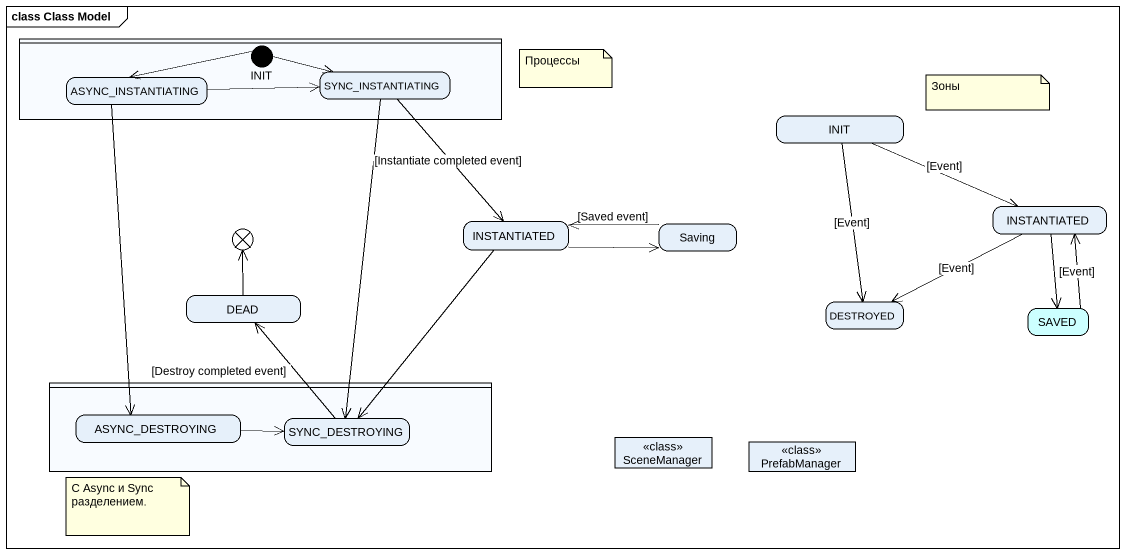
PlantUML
@startuml
mainframe class Class Model
hide empty description
state " " as lane1 <<partition>> {
  state ASYNC_INSTANTIATING
  state INIT <<start>>
  state SYNC_INSTANTIATING
}
state "INIT" as INIT_2
state INSTANTIATED
state Saving
state "INSTANTIATED" as INSTANTIATED_2
state exit1 <<choice>>
state DEAD
state DESTROYED
state SAVED #CCFFFF
state " " as lane2 <<partition>> {
  state ASYNC_DESTROYING
  state SYNC_DESTROYING
}
state SceneManager <<class>>
state PrefabManager <<class>>
ASYNC_INSTANTIATING -right-> SYNC_INSTANTIATING
ASYNC_INSTANTIATING --> ASYNC_DESTROYING
INIT -left-> ASYNC_INSTANTIATING
INIT -right-> SYNC_INSTANTIATING
SYNC_INSTANTIATING --> INSTANTIATED : [Instantiate completed event]
SYNC_INSTANTIATING --> SYNC_DESTROYING
INIT_2 -right-> INSTANTIATED_2 : [Event]
INIT_2 --> DESTROYED : [Event]
INSTANTIATED -right-> Saving
INSTANTIATED --> SYNC_DESTROYING
Saving -left-> INSTANTIATED : [Saved event]
INSTANTIATED_2 -left-> DESTROYED : [Event]
INSTANTIATED_2 --> SAVED
DEAD -up-> exit1
SAVED -up-> INSTANTIATED_2 : [Event]
ASYNC_DESTROYING -right-> SYNC_DESTROYING
SYNC_DESTROYING -up-> DEAD : [Destroy completed event]
note as N1
  Процессы
end note
note as N2
  Зоны
end note
note as N3
  С Async и Sync разделением.
end note
@enduml
